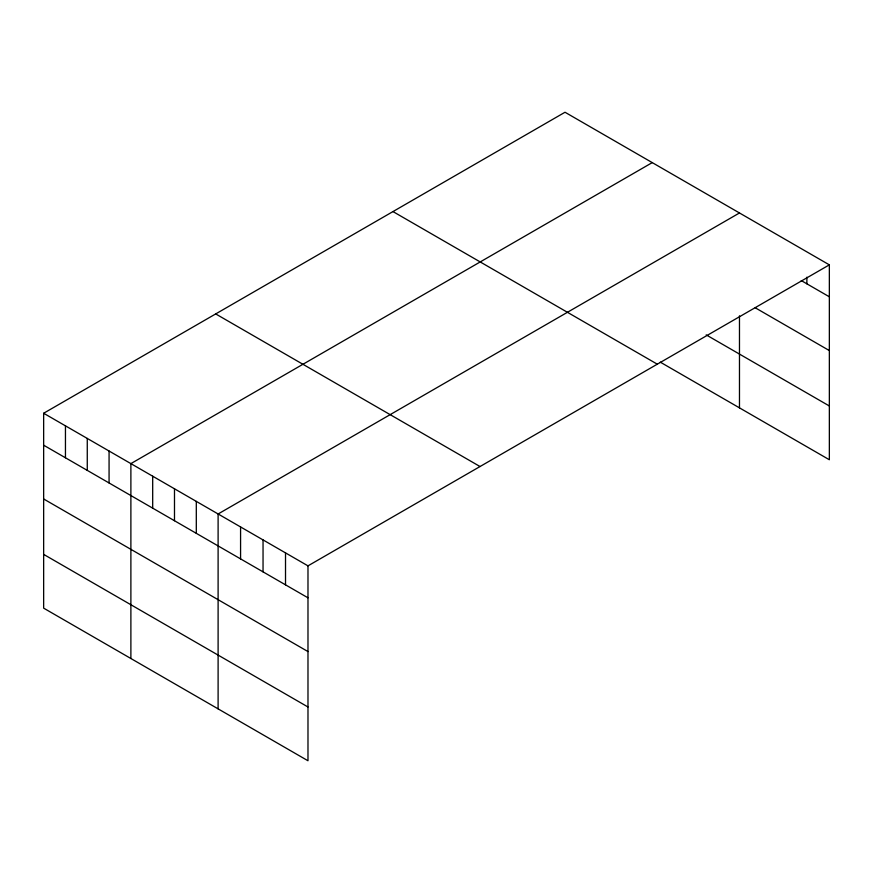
<?xml version="1.0" encoding="UTF-8"?>
<svg xmlns="http://www.w3.org/2000/svg" width="873" height="873" viewBox="0 0 873 873"><rect width="100%" height="100%" fill="white"/><g stroke="black" fill="none" stroke-linecap="round" stroke-linejoin="round"><path stroke-width="1.31" d="M829.35 264.857L307.983 565.857L307.983 760.754L43.65 608.143L43.65 413.256L565.017 112.246L829.35 264.857L829.35 459.744L660.283 362.142M652.251 162.607L130.885 463.618L130.885 658.504M739.475 212.968L218.108 513.979L218.108 708.865M801.261 280.582L829.35 296.798M755.21 307.765L829.35 350.575M706.192 334.872L829.35 405.978M392.97 211.572L657.304 364.183M215.696 313.92L480.03 466.531M43.65 413.256L307.983 565.857M43.65 445.197L307.983 597.809M43.65 498.974L307.983 651.574M43.65 554.377L307.983 706.988M806.881 277.167L806.881 283.823M739.475 315.83L739.475 407.866M285.515 552.893L285.515 584.834M263.046 539.918L263.046 571.859M240.577 526.943L240.577 558.884M196.305 501.386L196.305 533.327M174.491 488.793L174.491 520.734M152.688 476.2L152.688 508.151M109.07 451.025L109.07 482.965M87.267 438.432L87.267 470.372M65.453 425.838L65.453 457.779"/></g></svg>
